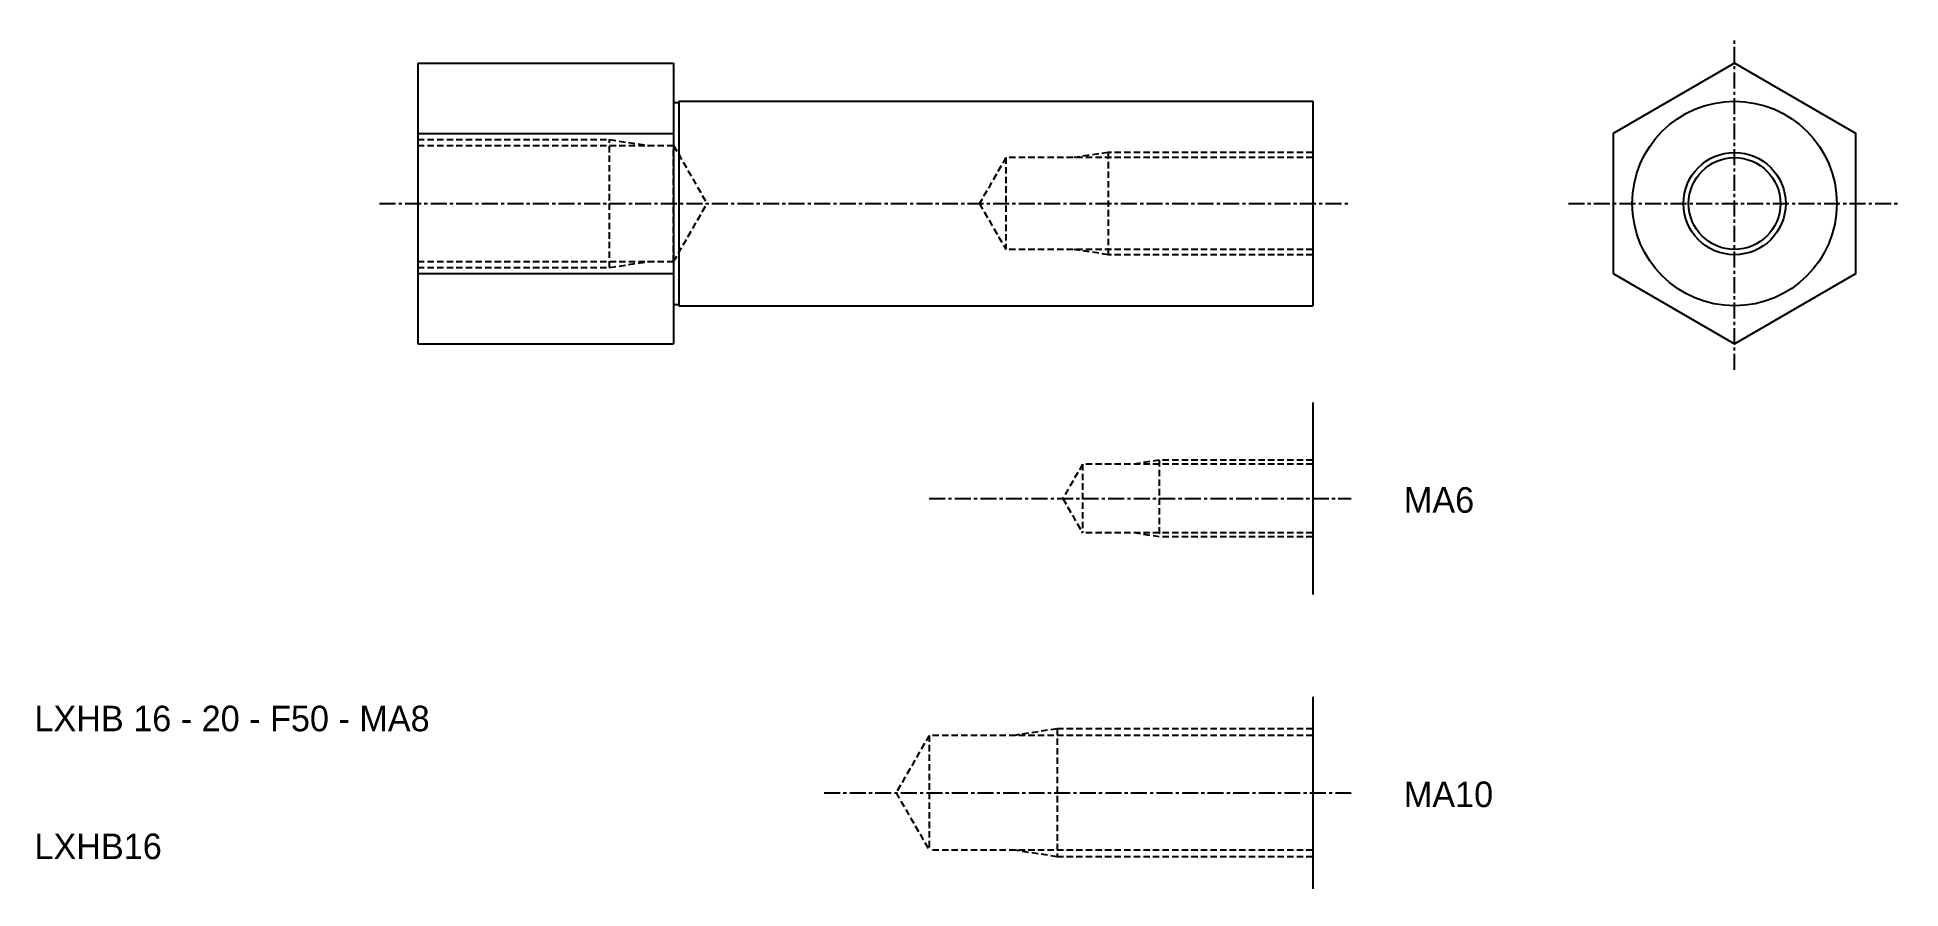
# Model space of a CAD drawing. Extents: x 92 to 238, y -1 to 66.
import ezdxf

# ---------------------------------------------------------------- set-up
doc = ezdxf.new("R2010")
doc.units = 0
doc.linetypes.add('CENTER', pattern=[2, 1.25, -0.25, 0.25, -0.25])
doc.linetypes.add('DASHED', pattern=[0.75, 0.5, -0.25])
doc.layers.get('0').update_dxf_attribs({"linetype": 'CONTINUOUS'})
doc.layers.add('CENTER', color=1, linetype='CENTER')

msp = doc.modelspace()

# ---------------------------------------------------------------- linework, layer by layer
at = {"color": 7, "linetype": 'CONTINUOUS'}
for p, q in [((121.79, 63.55), (121.79, 41.61)), ((121.79, 63.55), (141.79, 63.55)), ((141.79, 63.55), (141.79, 41.61)), ((141.79, 60.48), (142.19, 60.48)), ((142.19, 60.58), (142.19, 44.58)), ((142.19, 60.58), (191.79, 60.58)), ((191.79, 60.58), (191.79, 44.58)), ((121.79, 58.07), (141.79, 58.07)), ((121.79, 47.1), (141.79, 47.1)), ((141.79, 44.68), (142.19, 44.68)), ((142.19, 44.58), (191.79, 44.58)), ((121.79, 41.61), (141.79, 41.61)), ((191.79, 37.01), (191.79, 22.01)), ((191.79, 14), (191.79, -1))]:
    msp.add_line(p, q, dxfattribs=at)
at = {"color": 3, "linetype": 'DASHED'}
for p, q in [((121.79, 57.58), (136.79, 57.58)), ((121.79, 57.12), (141.79, 57.12)), ((136.79, 57.58), (139.79, 57.12)), ((136.79, 47.58), (136.79, 57.58)), ((141.79, 57.12), (144.41, 52.58)), ((141.79, 48.04), (141.79, 57.12)), ((167.79, 56.18), (165.72, 52.58)), ((191.79, 56.18), (167.79, 56.18)), ((167.79, 56.18), (167.79, 48.99)), ((175.79, 56.58), (173.12, 56.18)), ((191.79, 56.58), (175.79, 56.58)), ((175.79, 56.58), (175.79, 48.58)), ((141.79, 48.04), (144.41, 52.58)), ((165.72, 52.58), (167.79, 48.99)), ((191.79, 48.99), (167.79, 48.99)), ((175.79, 48.58), (173.12, 48.99)), ((191.79, 48.58), (175.79, 48.58)), ((121.79, 48.04), (141.79, 48.04)), ((121.79, 47.58), (136.79, 47.58)), ((136.79, 47.58), (139.79, 48.04)), ((173.79, 32.2), (172.24, 29.51)), ((173.79, 32.2), (173.79, 26.82)), ((191.79, 32.2), (173.79, 32.2)), ((179.79, 32.51), (177.79, 32.2)), ((179.79, 32.51), (179.79, 26.51)), ((191.79, 32.51), (179.79, 32.51)), ((172.24, 29.51), (173.79, 26.82)), ((191.79, 26.82), (173.79, 26.82)), ((179.79, 26.51), (177.79, 26.82)), ((191.79, 26.51), (179.79, 26.51)), ((161.79, 10.99), (159.2, 6.5)), ((191.79, 10.99), (161.79, 10.99)), ((161.79, 10.99), (161.79, 2.01)), ((171.79, 11.5), (168.46, 10.99)), ((191.79, 11.5), (171.79, 11.5)), ((171.79, 11.5), (171.79, 1.5)), ((159.2, 6.5), (161.79, 2.01)), ((191.79, 2.01), (161.79, 2.01)), ((171.79, 1.5), (168.46, 2.01)), ((191.79, 1.5), (171.79, 1.5))]:
    msp.add_line(p, q, dxfattribs=at)
at = {"color": 7, "linetype": 'CONTINUOUS'}
msp.add_lwpolyline([(215.29, 47.1), (224.79, 41.61), (234.29, 47.1), (234.29, 58.07), (224.79, 63.55), (215.29, 58.07)], close=True, dxfattribs=at)
for radius in [8, 3.59]:
    msp.add_circle((224.79, 52.58), radius, dxfattribs=at)
at = {"color": 3, "linetype": 'CONTINUOUS'}
msp.add_circle((224.79, 52.58), 4, dxfattribs=at)
at = {"layer": 'CENTER', "color": 1, "linetype": 'CENTER'}
for p, q in [((224.79, 39.58), (224.79, 65.58)), ((118.79, 52.58), (194.79, 52.58)), ((211.79, 52.58), (237.79, 52.58)), ((161.79, 29.51), (194.79, 29.51)), ((153.57, 6.5), (194.79, 6.5))]:
    msp.add_line(p, q, dxfattribs=at)

# ---------------------------------------------------------------- texts
at = {"color": 7, "linetype": 'CONTINUOUS'}
for s, p in [('MA6', (198.92, 28.4)), ('LXHB 16 - 20 - F50 - MA8', (91.79, 11.31)), ('MA10', (198.92, 5.38)), ('LXHB16', (91.79, 1.31))]:
    msp.add_text(s, height=2, dxfattribs=at).set_placement(p)

doc.saveas('drawing.dxf')
